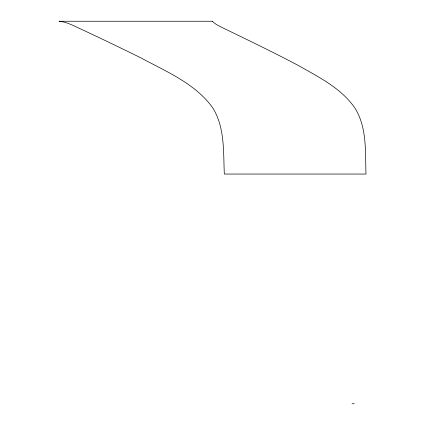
<?xml version="1.0" encoding="UTF-8"?>
<svg xmlns="http://www.w3.org/2000/svg" width="425" height="425" viewBox="0 0 425 425"><rect width="100%" height="100%" fill="white"/><g stroke="black" fill="none" stroke-linecap="round" stroke-linejoin="round"><path stroke-width="0.64" d="M352.033 403.75L354.232 403.702M212.399 21.25L59.011 21.25C63.628 21.622 68.043 23.184 72.239 25.07C95.343 35.705 118.272 46.718 141.079 57.965C166.446 71.729 195.293 83.523 212.659 107.738C225.038 127.447 223.268 151.762 224.331 174.048L365.989 174.048C365.176 152.012 367.179 128.005 355.146 108.396C341.647 88.506 319.34 77.403 299.019 65.854C273.551 52.291 247.504 39.865 221.563 27.237C218.312 25.596 214.928 23.943 212.399 21.25"/></g></svg>
